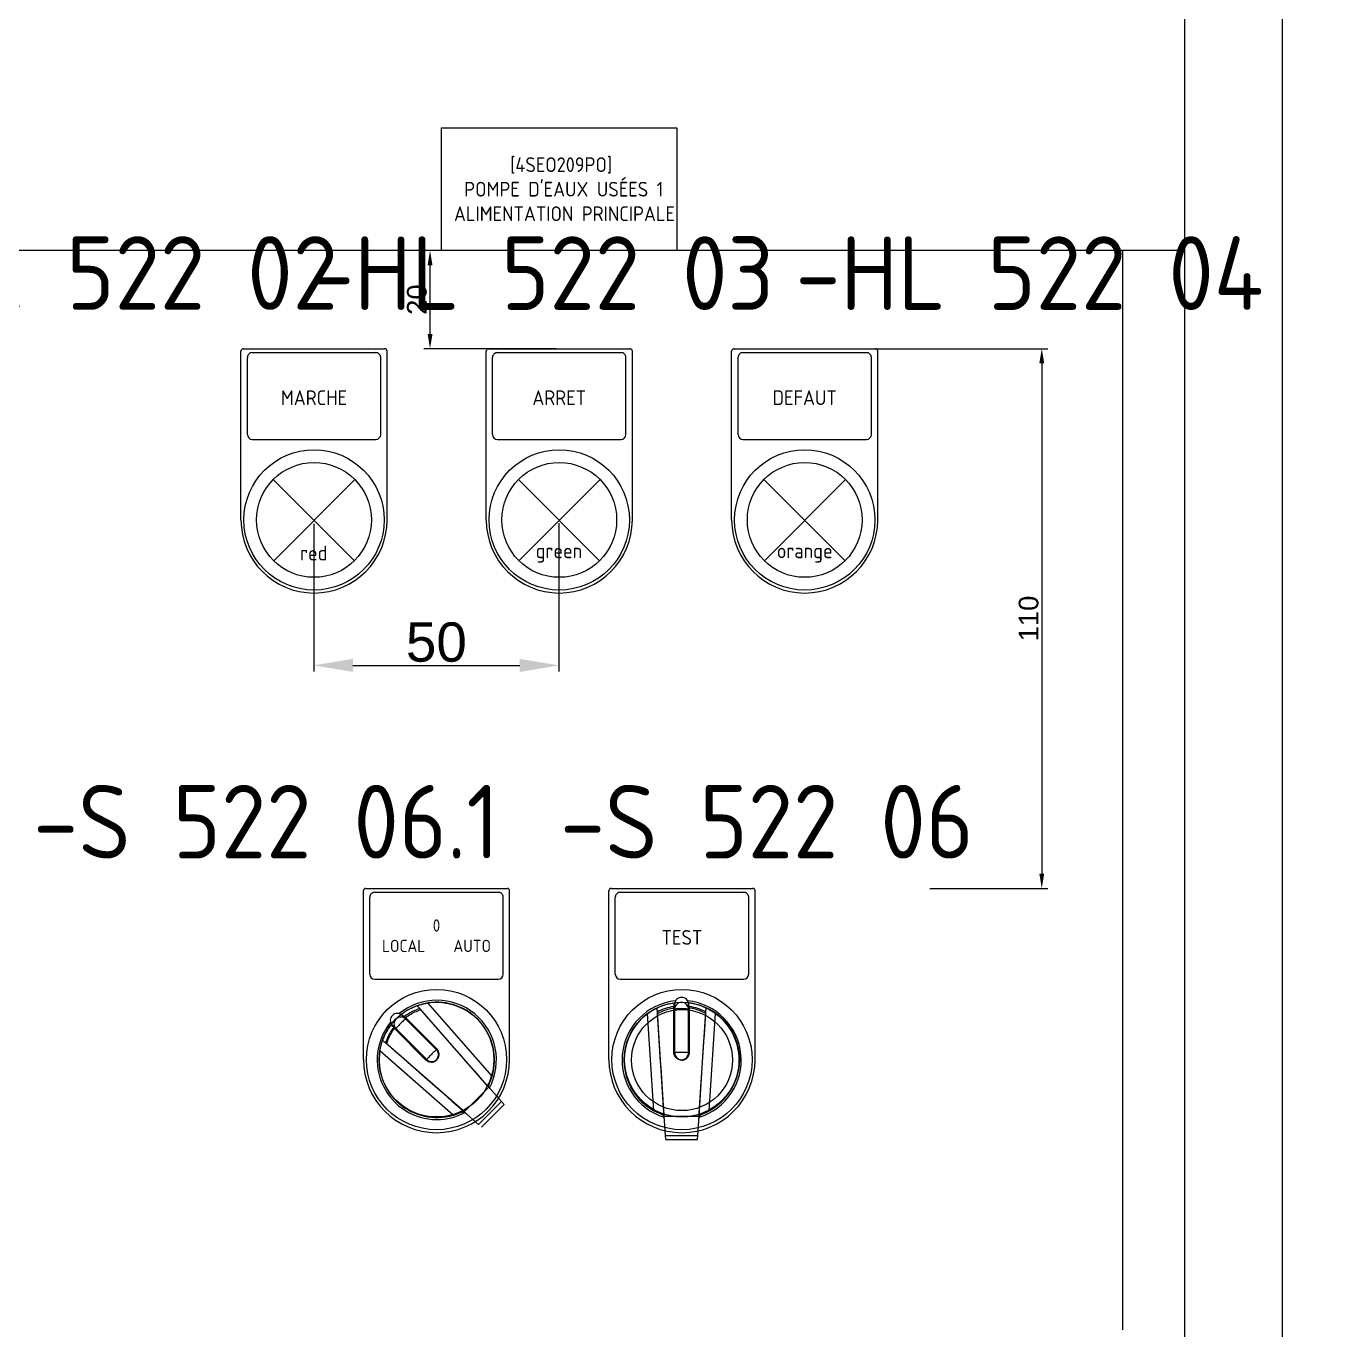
# Model space of a CAD drawing. Header units: millimetres. Extents: x 0 to 69574, y -5 to 41746.
# Drawn here: x 39697 to 39961.6, y 12219.4 to 12485.2 of the extents above; entities that cross this region are included whole.
import ezdxf
from ezdxf.enums import TextEntityAlignment as Align

# ---------------------------------------------------------------- set-up
doc = ezdxf.new("R2010")
doc.units = ezdxf.units.MM
doc.set_wipeout_variables(frame=1)
doc.layers.add('! NO PLOT !', color=7, linetype='Continuous', true_color=0xff75dd, plot=False)
doc.layers.add('000-PI-Oprema', color=30, linetype='Continuous', lineweight=5)
for name, color, linetype in [('000-PI-ORMAR', 2, 'Continuous'), ('000-PI_TEXT', 7, 'Continuous'), ('002-PI-Kabelska kanalica', 150, 'Continuous')]:
    doc.layers.add(name, color=color, linetype=linetype)
doc.styles.add('PI0', font='isocpeur.ttf', dxfattribs={"width": 0.9})
doc.styles.get("Standard").update_dxf_attribs({"font": 'arial.ttf'})
doc.dimstyles.new('ISO-25', dxfattribs={"dimtxt": 4, "dimasz": 3, "dimexe": 1.25, "dimexo": 0.625, "dimtad": 1, "dimtxsty": 'Standard', "dimcen": 3, "dimadec": 0, "dimazin": 0, "dimtfac": 1, "dimtmove": 0, "dimatfit": 3, "dimfxl": 1, "dimarcsym": 0})
doc.dimstyles.new('ISO-25-lb', dxfattribs={"dimtxt": 8, "dimasz": 8, "dimexe": 1.25, "dimexo": 0.625, "dimtad": 1, "dimtxsty": 'Standard', "dimcen": 5, "dimadec": 0, "dimazin": 0, "dimtfac": 1, "dimtmove": 0, "dimatfit": 3, "dimfxl": 1, "dimarcsym": 0})

# ---------------------------------------------------------------- blocks, each defined once
blk = doc.blocks.new('*U574')
at = {"layer": '002-PI-Kabelska kanalica'}
for p in [(-20, 791), (80, -100)]:
    blk.add_line(p, (80, 791), dxfattribs=at)
blk = doc.blocks.new('podloska')
at = {"layer": '000-PI-Oprema'}
for p, q in [((43278.7, 39063.45), (43278.7, 39097.85)), ((43279.2, 39098.35), (43308, 39098.35)), ((43281, 39097.55), (43306.2, 39097.55)), ((43308.5, 39063.45), (43308.5, 39097.85)), ((43280, 39080.85), (43280, 39096.55)), ((43307.2, 39080.85), (43307.2, 39096.55)), ((43281, 39079.85), (43306.2, 39079.85))]:
    blk.add_line(p, q, dxfattribs=at)
blk.add_circle((43293.6, 39063.45), 14.3, dxfattribs=at)
at = {"layer": '000-PI-Oprema', "ltscale": 0.25}
blk.add_circle((43293.6, 39063.45), 11.7, dxfattribs=at)
at = {"layer": '000-PI-Oprema'}
for centre, radius, start, end in [((43279.2, 39097.85), 0.5, 90, 179.9998), ((43281, 39096.55), 1, 90, 180.0001), ((43306.2, 39096.55), 1, 359.9999, 90), ((43308, 39097.85), 0.5, 0.0002, 90), ((43281, 39080.85), 1, 180, 270), ((43306.2, 39080.85), 1, 270, 0), ((43293.6, 39063.45), 14.9, 180, 0)]:
    blk.add_arc(centre, radius, start, end, dxfattribs=at)
blk = doc.blocks.new('*D1575')
at = {"layer": '! NO PLOT !', "color": 0, "linetype": 'Continuous', "lineweight": -2, "ltscale": 0.25, "transparency": 16777216}
for p, q in [((39755.63, 12383.73), (39755.63, 12353.6)), ((39805.63, 12383.83), (39805.63, 12353.6)), ((39763.63, 12354.85), (39797.63, 12354.85))]:
    blk.add_line(p, q, dxfattribs=at)
at = {"layer": '! NO PLOT !', "color": 0, "ltscale": 0.25, "transparency": 16777216}
for points in [[(39763.63, 12356.18), (39763.63, 12353.51), (39755.63, 12354.85)], [(39797.63, 12356.18), (39797.63, 12353.51), (39805.63, 12354.85)]]:
    blk.add_solid(points, dxfattribs=at)
at = {"layer": 'Defpoints', "color": 0, "ltscale": 0.25, "transparency": 16777216}
for p in [(39755.63, 12384.35), (39805.63, 12384.45), (39805.63, 12354.85)]:
    blk.add_point(p, dxfattribs=at)
at = {"layer": '! NO PLOT !', "color": 0, "ltscale": 0.25, "transparency": 16777216, "insert": (39780.63, 12359.55), "char_height": 8, "attachment_point": 5}
blk.add_mtext('50', dxfattribs=at)
blk = doc.blocks.new('*D1576')
at = {"layer": '! NO PLOT !', "color": 0, "lineweight": -2, "ltscale": 0.25, "transparency": 16777216}
for p, q in [((39856.36, 12419.4), (39905.32, 12419.4)), ((39904.07, 12416.4), (39904.07, 12312.4)), ((39881.28, 12309.4), (39905.32, 12309.4))]:
    blk.add_line(p, q, dxfattribs=at)
at = {"layer": '! NO PLOT !', "color": 0, "ltscale": 0.25, "transparency": 16777216}
for points in [[(39903.57, 12416.4), (39904.57, 12416.4), (39904.07, 12419.4)], [(39903.57, 12312.4), (39904.57, 12312.4), (39904.07, 12309.4)]]:
    blk.add_solid(points, dxfattribs=at)
at = {"layer": 'Defpoints', "color": 0, "ltscale": 0.25, "transparency": 16777216}
for p in [(39855.73, 12419.4), (39880.66, 12309.4), (39904.07, 12309.4)]:
    blk.add_point(p, dxfattribs=at)
at = {"layer": '! NO PLOT !', "color": 0, "ltscale": 0.25, "transparency": 16777216, "insert": (39901.4, 12364.4), "char_height": 4, "attachment_point": 5, "rotation": 90}
blk.add_mtext('110', dxfattribs=at)
blk = doc.blocks.new('*D1592')
at = {"layer": '! NO PLOT !', "color": 0, "lineweight": -2, "ltscale": 0.25, "transparency": 16777216}
for p, q in [((39805.06, 12439.4), (39778.09, 12439.4)), ((39779.34, 12422.4), (39779.34, 12436.4)), ((39805.06, 12419.4), (39778.09, 12419.4))]:
    blk.add_line(p, q, dxfattribs=at)
at = {"layer": '! NO PLOT !', "color": 0, "ltscale": 0.25, "transparency": 16777216}
for points in [[(39778.84, 12436.4), (39779.84, 12436.4), (39779.34, 12439.4)], [(39778.84, 12422.4), (39779.84, 12422.4), (39779.34, 12419.4)]]:
    blk.add_solid(points, dxfattribs=at)
at = {"layer": 'Defpoints', "color": 0, "ltscale": 0.25, "transparency": 16777216}
for p in [(39779.34, 12439.4), (39805.68, 12439.4), (39805.68, 12419.4)]:
    blk.add_point(p, dxfattribs=at)
at = {"layer": '! NO PLOT !', "color": 0, "ltscale": 0.25, "transparency": 16777216, "insert": (39776.67, 12429.4), "char_height": 4, "attachment_point": 5, "rotation": 90}
blk.add_mtext('20', dxfattribs=at)

msp = doc.modelspace()

# ---------------------------------------------------------------- block references
at = {"rotation": 270}
msp.add_blockref('*U574', (39164.172, 12519.404), dxfattribs=at)

# ---------------------------------------------------------------- next in the draw order: wipeouts: each hides what was drawn before it
msp.add_wipeout([(39609.672, 12763.904), (40001.672, 12763.904), (40001.672, 10766.904), (39609.672, 10766.904)]).dxf.layer = '000-PI-ORMAR'

# ---------------------------------------------------------------- next in the draw order: linework, layer by layer
at = {"layer": '! NO PLOT !'}
for p, q in [((39953.184, 10849.154), (39953.184, 12689.154)), ((39933.184, 12684.154), (39933.184, 10854.154))]:
    msp.add_line(p, q, dxfattribs=at)
at = {"layer": '! NO PLOT !', "ltscale": 0.25}
for p, q in [((39933.184, 12439.404), (39678.184, 12439.404)), ((39920.511, 12439.404), (39920.511, 12219.404))]:
    msp.add_line(p, q, dxfattribs=at)
at = {"layer": '000-PI-Oprema'}
for p, q in [((39747.361, 12392.727), (39763.907, 12376.181)), ((39764.007, 12392.727), (39747.461, 12376.181)), ((39797.361, 12392.727), (39813.907, 12376.181)), ((39814.007, 12392.727), (39797.461, 12376.181)), ((39847.411, 12392.727), (39863.957, 12376.181)), ((39864.057, 12392.727), (39847.511, 12376.181)), ((39777.081, 12285.61), (39777.144, 12285.63)), ((39777.144, 12285.63), (39777.211, 12285.651)), ((39777.211, 12285.651), (39777.28, 12285.673)), ((39777.28, 12285.673), (39777.353, 12285.695)), ((39777.353, 12285.695), (39777.43, 12285.718)), ((39777.43, 12285.718), (39777.511, 12285.741)), ((39777.511, 12285.741), (39777.596, 12285.765)), ((39777.596, 12285.765), (39777.685, 12285.789)), ((39777.685, 12285.789), (39777.778, 12285.814)), ((39777.778, 12285.814), (39777.873, 12285.838)), ((39777.873, 12285.838), (39777.971, 12285.862)), ((39777.971, 12285.862), (39778.072, 12285.886)), ((39778.072, 12285.886), (39778.174, 12285.909)), ((39778.174, 12285.909), (39778.278, 12285.932)), ((39778.278, 12285.932), (39778.383, 12285.953)), ((39778.383, 12285.953), (39778.488, 12285.974)), ((39778.488, 12285.974), (39778.594, 12285.994)), ((39778.594, 12285.994), (39778.699, 12286.013)), ((39778.699, 12286.013), (39778.804, 12286.031)), ((39778.804, 12286.031), (39778.907, 12286.048)), ((39791.999, 12271.129), (39778.907, 12286.048)), ((39829.137, 12275.445), (39829.137, 12286.036)), ((39829.237, 12275.227), (39829.237, 12285.845)), ((39832.037, 12275.227), (39832.037, 12285.845)), ((39832.137, 12275.445), (39832.137, 12286.036)), ((39773.549, 12283.736), (39773.545, 12283.74)), ((39773.561, 12283.724), (39773.549, 12283.736)), ((39773.582, 12283.704), (39773.561, 12283.724)), ((39773.611, 12283.674), (39773.582, 12283.704)), ((39780.657, 12276.487), (39773.609, 12283.535)), ((39773.649, 12283.636), (39773.611, 12283.674)), ((39773.894, 12283.391), (39773.649, 12283.636)), ((39773.979, 12283.306), (39773.894, 12283.391)), ((39774.073, 12283.212), (39773.979, 12283.306)), ((39781.034, 12276.252), (39774.073, 12283.212)), ((39774.193, 12283.234), (39774.14, 12283.287)), ((39774.22, 12283.206), (39774.193, 12283.234)), ((39774.249, 12283.178), (39774.22, 12283.206)), ((39774.337, 12283.09), (39774.249, 12283.178)), ((39774.337, 12283.09), (39774.596, 12283.274)), ((39780.711, 12276.716), (39774.337, 12283.09)), ((39774.596, 12283.274), (39774.861, 12283.451)), ((39774.861, 12283.451), (39775.132, 12283.619)), ((39775.132, 12283.619), (39775.407, 12283.78)), ((39775.407, 12283.78), (39775.688, 12283.932)), ((39775.688, 12283.932), (39775.973, 12284.076)), ((39775.973, 12284.076), (39776.262, 12284.211)), ((39776.262, 12284.211), (39776.556, 12284.337)), ((39776.556, 12284.337), (39776.854, 12284.455)), ((39776.735, 12285.491), (39776.738, 12285.492)), ((39776.739, 12285.487), (39776.735, 12285.491)), ((39776.738, 12285.492), (39776.746, 12285.495)), ((39776.751, 12285.473), (39776.739, 12285.487)), ((39776.746, 12285.495), (39776.76, 12285.5)), ((39776.771, 12285.45), (39776.751, 12285.473)), ((39776.76, 12285.5), (39776.781, 12285.507)), ((39776.8, 12285.416), (39776.771, 12285.45)), ((39776.781, 12285.507), (39776.807, 12285.517)), ((39776.838, 12285.373), (39776.8, 12285.416)), ((39776.807, 12285.517), (39776.839, 12285.528)), ((39776.885, 12285.319), (39776.838, 12285.373)), ((39776.839, 12285.528), (39776.877, 12285.541)), ((39776.854, 12284.455), (39777.155, 12284.563)), ((39776.877, 12285.541), (39776.92, 12285.556)), ((39776.942, 12285.255), (39776.885, 12285.319)), ((39776.92, 12285.556), (39776.969, 12285.573)), ((39777.008, 12285.18), (39776.942, 12285.255)), ((39776.969, 12285.573), (39777.023, 12285.591)), ((39777.083, 12285.094), (39777.008, 12285.18)), ((39777.023, 12285.591), (39777.081, 12285.61)), ((39777.168, 12284.997), (39777.083, 12285.094)), ((39777.155, 12284.563), (39777.46, 12284.663)), ((39777.262, 12284.89), (39777.168, 12284.997)), ((39777.276, 12284.872), (39777.248, 12284.904)), ((39791.001, 12269.234), (39777.262, 12284.89)), ((39777.305, 12284.839), (39777.276, 12284.872)), ((39777.335, 12284.806), (39777.305, 12284.839)), ((39777.365, 12284.771), (39777.335, 12284.806)), ((39777.396, 12284.736), (39777.365, 12284.771)), ((39777.428, 12284.7), (39777.396, 12284.736)), ((39777.46, 12284.663), (39777.428, 12284.7)), ((39778.19, 12283.831), (39777.46, 12284.663)), ((39778.92, 12282.999), (39778.19, 12283.831)), ((39779.65, 12282.167), (39778.92, 12282.999)), ((39823.713, 12283.876), (39823.798, 12283.937)), ((39825.005, 12264.07), (39823.713, 12283.876)), ((39823.798, 12283.937), (39823.885, 12283.998)), ((39823.885, 12283.998), (39823.973, 12284.059)), ((39823.973, 12284.059), (39824.062, 12284.12)), ((39824.062, 12284.12), (39824.151, 12284.18)), ((39824.151, 12284.18), (39824.241, 12284.239)), ((39824.241, 12284.239), (39824.33, 12284.296)), ((39824.33, 12284.296), (39824.419, 12284.352)), ((39824.419, 12284.352), (39824.507, 12284.406)), ((39824.507, 12284.406), (39824.593, 12284.458)), ((39824.593, 12284.458), (39824.678, 12284.509)), ((39824.678, 12284.509), (39824.76, 12284.557)), ((39824.76, 12284.557), (39824.84, 12284.603)), ((39824.84, 12284.603), (39824.917, 12284.646)), ((39824.917, 12284.646), (39824.991, 12284.687)), ((39824.991, 12284.687), (39825.062, 12284.725)), ((39825.062, 12284.725), (39825.129, 12284.761)), ((39825.129, 12284.761), (39825.193, 12284.795)), ((39825.193, 12284.795), (39825.255, 12284.827)), ((39825.255, 12284.827), (39825.314, 12284.857)), ((39825.314, 12284.857), (39825.369, 12284.885)), ((39825.369, 12284.885), (39825.42, 12284.91)), ((39825.42, 12284.91), (39825.466, 12284.933)), ((39825.466, 12284.933), (39825.508, 12284.953)), ((39825.508, 12284.953), (39825.544, 12284.971)), ((39825.544, 12284.971), (39825.574, 12284.985)), ((39825.574, 12284.985), (39825.599, 12284.997)), ((39825.599, 12284.997), (39825.619, 12285.007)), ((39825.619, 12285.007), (39825.632, 12285.013)), ((39825.632, 12285.013), (39825.641, 12285.017)), ((39825.641, 12285.017), (39825.643, 12285.018)), ((39825.644, 12285.012), (39825.643, 12285.018)), ((39825.645, 12284.994), (39825.644, 12285.012)), ((39825.647, 12284.963), (39825.645, 12284.994)), ((39825.65, 12284.919), (39825.647, 12284.963)), ((39825.653, 12284.862), (39825.65, 12284.919)), ((39825.658, 12284.79), (39825.653, 12284.862)), ((39825.664, 12284.705), (39825.658, 12284.79)), ((39825.67, 12284.605), (39825.664, 12284.705)), ((39825.678, 12284.491), (39825.67, 12284.605)), ((39825.686, 12284.363), (39825.678, 12284.491)), ((39825.695, 12284.22), (39825.686, 12284.363)), ((39825.698, 12284.198), (39825.695, 12284.24)), ((39826.969, 12264.685), (39825.695, 12284.22)), ((39825.701, 12284.154), (39825.698, 12284.198)), ((39825.704, 12284.11), (39825.701, 12284.154)), ((39825.707, 12284.064), (39825.704, 12284.11)), ((39825.71, 12284.017), (39825.707, 12284.064)), ((39825.713, 12283.969), (39825.71, 12284.017)), ((39825.716, 12283.92), (39825.713, 12283.969)), ((39825.716, 12283.92), (39826.002, 12284.065)), ((39825.788, 12282.815), (39825.716, 12283.92)), ((39826.002, 12284.065), (39826.292, 12284.201)), ((39826.292, 12284.201), (39826.585, 12284.329)), ((39826.585, 12284.329), (39826.883, 12284.447)), ((39826.883, 12284.447), (39827.183, 12284.556)), ((39827.183, 12284.556), (39827.486, 12284.656)), ((39827.486, 12284.656), (39827.792, 12284.747)), ((39827.792, 12284.747), (39828.1, 12284.828)), ((39828.1, 12284.828), (39828.411, 12284.9)), ((39828.411, 12284.9), (39828.723, 12284.963)), ((39828.723, 12284.963), (39829.037, 12285.016)), ((39829.037, 12276.002), (39829.037, 12285.295)), ((39832.237, 12276.002), (39832.237, 12285.295)), ((39832.551, 12284.963), (39832.237, 12285.016)), ((39832.863, 12284.9), (39832.551, 12284.963)), ((39833.173, 12284.828), (39832.863, 12284.9)), ((39833.482, 12284.747), (39833.173, 12284.828)), ((39833.788, 12284.656), (39833.482, 12284.747)), ((39834.091, 12284.556), (39833.788, 12284.656)), ((39834.391, 12284.447), (39834.091, 12284.556)), ((39834.304, 12264.685), (39835.579, 12284.22)), ((39834.688, 12284.329), (39834.391, 12284.447)), ((39834.982, 12284.201), (39834.688, 12284.329)), ((39835.272, 12284.065), (39834.982, 12284.201)), ((39835.558, 12283.92), (39835.272, 12284.065)), ((39835.486, 12282.815), (39835.558, 12283.92)), ((39835.558, 12283.92), (39835.561, 12283.969)), ((39835.561, 12283.969), (39835.564, 12284.017)), ((39835.564, 12284.017), (39835.567, 12284.064)), ((39835.567, 12284.064), (39835.57, 12284.11)), ((39835.57, 12284.11), (39835.573, 12284.154)), ((39835.573, 12284.154), (39835.576, 12284.198)), ((39835.576, 12284.198), (39835.579, 12284.24)), ((39835.579, 12284.22), (39835.588, 12284.363)), ((39835.588, 12284.363), (39835.596, 12284.491)), ((39835.596, 12284.491), (39835.604, 12284.605)), ((39835.604, 12284.605), (39835.61, 12284.705)), ((39835.61, 12284.705), (39835.616, 12284.79)), ((39835.616, 12284.79), (39835.62, 12284.862)), ((39835.62, 12284.862), (39835.624, 12284.919)), ((39835.624, 12284.919), (39835.627, 12284.963)), ((39835.627, 12284.963), (39835.629, 12284.994)), ((39835.629, 12284.994), (39835.63, 12285.012)), ((39835.63, 12285.012), (39835.631, 12285.018)), ((39835.633, 12285.017), (39835.631, 12285.018)), ((39835.641, 12285.013), (39835.633, 12285.017)), ((39835.655, 12285.007), (39835.641, 12285.013)), ((39835.674, 12284.997), (39835.655, 12285.007)), ((39835.7, 12284.985), (39835.674, 12284.997)), ((39835.73, 12284.971), (39835.7, 12284.985)), ((39835.766, 12284.953), (39835.73, 12284.971)), ((39835.808, 12284.933), (39835.766, 12284.953)), ((39835.854, 12284.91), (39835.808, 12284.933)), ((39835.905, 12284.885), (39835.854, 12284.91)), ((39835.96, 12284.857), (39835.905, 12284.885)), ((39836.019, 12284.827), (39835.96, 12284.857)), ((39836.08, 12284.795), (39836.019, 12284.827)), ((39836.145, 12284.761), (39836.08, 12284.795)), ((39836.212, 12284.725), (39836.145, 12284.761)), ((39836.282, 12284.687), (39836.212, 12284.725)), ((39836.269, 12264.07), (39837.56, 12283.876)), ((39836.356, 12284.646), (39836.282, 12284.687)), ((39836.434, 12284.603), (39836.356, 12284.646)), ((39836.514, 12284.557), (39836.434, 12284.603)), ((39836.596, 12284.509), (39836.514, 12284.557)), ((39836.681, 12284.458), (39836.596, 12284.509)), ((39836.767, 12284.406), (39836.681, 12284.458)), ((39836.855, 12284.352), (39836.767, 12284.406)), ((39836.944, 12284.296), (39836.855, 12284.352)), ((39837.033, 12284.239), (39836.944, 12284.296)), ((39837.123, 12284.18), (39837.033, 12284.239)), ((39837.212, 12284.12), (39837.123, 12284.18)), ((39837.301, 12284.059), (39837.212, 12284.12)), ((39837.389, 12283.998), (39837.301, 12284.059)), ((39837.476, 12283.937), (39837.389, 12283.998)), ((39837.56, 12283.876), (39837.476, 12283.937)), ((39771.428, 12281.615), (39771.424, 12281.619)), ((39771.44, 12281.603), (39771.428, 12281.615)), ((39771.46, 12281.582), (39771.44, 12281.603)), ((39771.49, 12281.553), (39771.46, 12281.582)), ((39771.528, 12281.515), (39771.49, 12281.553)), ((39771.575, 12281.468), (39771.528, 12281.515)), ((39771.631, 12281.411), (39771.575, 12281.468)), ((39779.137, 12274.047), (39771.629, 12281.555)), ((39771.697, 12281.345), (39771.631, 12281.411)), ((39771.773, 12281.27), (39771.697, 12281.345)), ((39771.713, 12280.303), (39771.89, 12280.568)), ((39771.858, 12281.185), (39771.773, 12281.27)), ((39771.952, 12281.091), (39771.858, 12281.185)), ((39771.958, 12280.944), (39771.877, 12281.024)), ((39771.89, 12280.568), (39772.074, 12280.827)), ((39778.912, 12274.13), (39771.952, 12281.091)), ((39771.986, 12280.915), (39771.958, 12280.944)), ((39772.074, 12280.827), (39771.986, 12280.915)), ((39778.448, 12274.453), (39772.074, 12280.827)), ((39780.38, 12281.336), (39779.65, 12282.167)), ((39781.109, 12280.504), (39780.38, 12281.336)), ((39781.839, 12279.673), (39781.109, 12280.504)), ((39825.86, 12281.711), (39825.788, 12282.815)), ((39825.932, 12280.607), (39825.86, 12281.711)), ((39826.004, 12279.503), (39825.932, 12280.607)), ((39835.27, 12279.503), (39835.342, 12280.607)), ((39835.342, 12280.607), (39835.414, 12281.711)), ((39835.414, 12281.711), (39835.486, 12282.815)), ((39769.399, 12277.567), (39769.423, 12277.653)), ((39769.423, 12277.653), (39769.446, 12277.734)), ((39769.446, 12277.734), (39769.469, 12277.811)), ((39769.469, 12277.811), (39769.491, 12277.883)), ((39769.491, 12277.883), (39769.512, 12277.953)), ((39769.512, 12277.953), (39769.534, 12278.02)), ((39769.534, 12278.02), (39769.554, 12278.082)), ((39769.554, 12278.082), (39769.573, 12278.141)), ((39769.573, 12278.141), (39769.591, 12278.195)), ((39769.591, 12278.195), (39769.608, 12278.244)), ((39769.608, 12278.244), (39769.623, 12278.287)), ((39769.623, 12278.287), (39769.636, 12278.325)), ((39769.636, 12278.325), (39769.647, 12278.357)), ((39769.647, 12278.357), (39769.656, 12278.383)), ((39769.656, 12278.383), (39769.664, 12278.403)), ((39769.664, 12278.403), (39769.669, 12278.418)), ((39769.669, 12278.418), (39769.672, 12278.426)), ((39769.672, 12278.426), (39769.673, 12278.429)), ((39769.677, 12278.425), (39769.673, 12278.429)), ((39769.691, 12278.413), (39769.677, 12278.425)), ((39769.714, 12278.393), (39769.691, 12278.413)), ((39769.747, 12278.364), (39769.714, 12278.393)), ((39769.791, 12278.326), (39769.747, 12278.364)), ((39769.844, 12278.278), (39769.791, 12278.326)), ((39769.909, 12278.222), (39769.844, 12278.278)), ((39769.984, 12278.156), (39769.909, 12278.222)), ((39770.07, 12278.081), (39769.984, 12278.156)), ((39770.166, 12277.996), (39770.07, 12278.081)), ((39770.274, 12277.902), (39770.166, 12277.996)), ((39770.292, 12277.888), (39770.26, 12277.916)), ((39785.93, 12264.163), (39770.274, 12277.902)), ((39770.324, 12277.859), (39770.292, 12277.888)), ((39770.358, 12277.829), (39770.324, 12277.859)), ((39770.393, 12277.799), (39770.358, 12277.829)), ((39770.428, 12277.768), (39770.393, 12277.799)), ((39770.464, 12277.736), (39770.428, 12277.768)), ((39770.501, 12277.704), (39770.464, 12277.736)), ((39770.501, 12277.704), (39770.601, 12278.009)), ((39771.333, 12276.974), (39770.501, 12277.704)), ((39770.601, 12278.009), (39770.709, 12278.31)), ((39770.709, 12278.31), (39770.827, 12278.607)), ((39770.827, 12278.607), (39770.953, 12278.901)), ((39770.953, 12278.901), (39771.088, 12279.191)), ((39771.088, 12279.191), (39771.232, 12279.476)), ((39771.232, 12279.476), (39771.384, 12279.756)), ((39771.384, 12279.756), (39771.544, 12280.032)), ((39771.544, 12280.032), (39771.713, 12280.303)), ((39782.568, 12278.842), (39781.839, 12279.673)), ((39783.298, 12278.01), (39782.568, 12278.842)), ((39784.756, 12276.348), (39783.298, 12278.01)), ((39826.076, 12278.399), (39826.004, 12279.503)), ((39826.148, 12277.295), (39826.076, 12278.399)), ((39835.126, 12277.295), (39835.198, 12278.399)), ((39835.198, 12278.399), (39835.27, 12279.503)), ((39769.116, 12276.257), (39769.133, 12276.36)), ((39784.034, 12263.165), (39769.116, 12276.257)), ((39769.133, 12276.36), (39769.151, 12276.464)), ((39769.151, 12276.464), (39769.169, 12276.57)), ((39769.169, 12276.57), (39769.189, 12276.675)), ((39769.189, 12276.675), (39769.21, 12276.781)), ((39769.21, 12276.781), (39769.232, 12276.886)), ((39769.232, 12276.886), (39769.255, 12276.99)), ((39769.255, 12276.99), (39769.278, 12277.092)), ((39769.278, 12277.092), (39769.302, 12277.192)), ((39769.302, 12277.192), (39769.326, 12277.291)), ((39769.326, 12277.291), (39769.35, 12277.386)), ((39769.35, 12277.386), (39769.375, 12277.478)), ((39769.375, 12277.478), (39769.399, 12277.567)), ((39772.165, 12276.244), (39771.333, 12276.974)), ((39772.997, 12275.514), (39772.165, 12276.244)), ((39773.828, 12274.784), (39772.997, 12275.514)), ((39781.117, 12276.027), (39780.657, 12276.487)), ((39780.76, 12276.664), (39780.711, 12276.716)), ((39780.807, 12276.61), (39780.76, 12276.664)), ((39780.852, 12276.554), (39780.807, 12276.61)), ((39780.894, 12276.496), (39780.852, 12276.554)), ((39780.934, 12276.436), (39780.894, 12276.496)), ((39780.971, 12276.374), (39780.934, 12276.436)), ((39781.005, 12276.311), (39780.971, 12276.374)), ((39781.036, 12276.246), (39781.005, 12276.311)), ((39781.064, 12276.18), (39781.036, 12276.246)), ((39781.089, 12276.113), (39781.064, 12276.18)), ((39781.064, 12274.989), (39781.089, 12275.056)), ((39781.112, 12276.045), (39781.089, 12276.113)), ((39781.089, 12275.056), (39781.112, 12275.125)), ((39781.131, 12275.976), (39781.112, 12276.045)), ((39781.112, 12275.125), (39781.131, 12275.194)), ((39781.147, 12275.906), (39781.131, 12275.976)), ((39781.131, 12275.194), (39781.147, 12275.264)), ((39781.159, 12275.835), (39781.147, 12275.906)), ((39781.147, 12275.264), (39781.16, 12275.334)), ((39781.169, 12275.764), (39781.159, 12275.835)), ((39781.16, 12275.334), (39781.169, 12275.406)), ((39781.176, 12275.692), (39781.169, 12275.764)), ((39781.169, 12275.406), (39781.176, 12275.477)), ((39781.179, 12275.621), (39781.176, 12275.692)), ((39781.176, 12275.477), (39781.179, 12275.549)), ((39781.179, 12275.549), (39781.179, 12275.621)), ((39785.485, 12275.518), (39784.756, 12276.348)), ((39786.214, 12274.687), (39785.485, 12275.518)), ((39826.22, 12276.191), (39826.148, 12277.295)), ((39826.292, 12275.088), (39826.22, 12276.191)), ((39826.364, 12273.985), (39826.292, 12275.088)), ((39829.038, 12275.93), (39829.037, 12276.002)), ((39829.043, 12275.859), (39829.038, 12275.93)), ((39829.051, 12275.787), (39829.043, 12275.859)), ((39829.063, 12275.716), (39829.051, 12275.787)), ((39829.077, 12275.646), (39829.063, 12275.716)), ((39829.095, 12275.576), (39829.077, 12275.646)), ((39829.115, 12275.508), (39829.095, 12275.576)), ((39829.139, 12275.44), (39829.115, 12275.508)), ((39829.166, 12275.373), (39829.139, 12275.44)), ((39829.195, 12275.308), (39829.166, 12275.373)), ((39829.228, 12275.244), (39829.195, 12275.308)), ((39829.263, 12275.181), (39829.228, 12275.244)), ((39829.302, 12275.121), (39829.263, 12275.181)), ((39829.342, 12275.062), (39829.302, 12275.121)), ((39829.386, 12275.005), (39829.342, 12275.062)), ((39829.432, 12274.949), (39829.386, 12275.005)), ((39831.842, 12274.949), (39831.888, 12275.005)), ((39831.888, 12275.005), (39831.931, 12275.062)), ((39831.931, 12275.062), (39831.972, 12275.121)), ((39831.972, 12275.121), (39832.01, 12275.181)), ((39832.01, 12275.181), (39832.046, 12275.244)), ((39832.046, 12275.244), (39832.078, 12275.308)), ((39832.078, 12275.308), (39832.108, 12275.373)), ((39832.108, 12275.373), (39832.135, 12275.44)), ((39832.135, 12275.44), (39832.159, 12275.508)), ((39832.159, 12275.508), (39832.179, 12275.576)), ((39832.179, 12275.576), (39832.197, 12275.646)), ((39832.197, 12275.646), (39832.211, 12275.716)), ((39832.211, 12275.716), (39832.222, 12275.787)), ((39832.222, 12275.787), (39832.23, 12275.859)), ((39832.23, 12275.859), (39832.235, 12275.93)), ((39832.235, 12275.93), (39832.237, 12276.002)), ((39834.91, 12273.985), (39834.982, 12275.088)), ((39834.982, 12275.088), (39835.054, 12276.191)), ((39835.054, 12276.191), (39835.126, 12277.295)), ((39774.66, 12274.054), (39773.828, 12274.784)), ((39775.491, 12273.325), (39774.66, 12274.054)), ((39776.322, 12272.595), (39775.491, 12273.325)), ((39777.153, 12271.866), (39776.322, 12272.595)), ((39778.5, 12274.404), (39778.448, 12274.453)), ((39778.554, 12274.356), (39778.5, 12274.404)), ((39778.61, 12274.312), (39778.554, 12274.356)), ((39778.668, 12274.269), (39778.61, 12274.312)), ((39778.728, 12274.23), (39778.668, 12274.269)), ((39778.79, 12274.193), (39778.728, 12274.23)), ((39778.853, 12274.159), (39778.79, 12274.193)), ((39778.917, 12274.128), (39778.853, 12274.159)), ((39778.984, 12274.1), (39778.917, 12274.128)), ((39779.051, 12274.074), (39778.984, 12274.1)), ((39779.119, 12274.052), (39779.051, 12274.074)), ((39779.188, 12274.033), (39779.119, 12274.052)), ((39779.258, 12274.017), (39779.188, 12274.033)), ((39779.329, 12274.004), (39779.258, 12274.017)), ((39779.4, 12273.995), (39779.329, 12274.004)), ((39779.472, 12273.988), (39779.4, 12273.995)), ((39779.543, 12273.985), (39779.472, 12273.988)), ((39779.615, 12273.985), (39779.543, 12273.985)), ((39779.615, 12273.985), (39779.687, 12273.988)), ((39779.687, 12273.988), (39779.758, 12273.995)), ((39779.758, 12273.995), (39779.829, 12274.004)), ((39779.829, 12274.004), (39779.9, 12274.017)), ((39779.9, 12274.017), (39779.97, 12274.033)), ((39779.97, 12274.033), (39780.039, 12274.052)), ((39780.039, 12274.052), (39780.108, 12274.074)), ((39780.108, 12274.074), (39780.175, 12274.1)), ((39780.175, 12274.1), (39780.241, 12274.128)), ((39780.241, 12274.128), (39780.306, 12274.159)), ((39780.306, 12274.159), (39780.369, 12274.193)), ((39780.369, 12274.193), (39780.43, 12274.23)), ((39780.43, 12274.23), (39780.49, 12274.269)), ((39780.49, 12274.269), (39780.548, 12274.312)), ((39780.548, 12274.312), (39780.605, 12274.356)), ((39780.605, 12274.356), (39780.659, 12274.404)), ((39780.659, 12274.404), (39780.711, 12274.453)), ((39780.711, 12274.453), (39780.76, 12274.505)), ((39780.76, 12274.505), (39780.807, 12274.559)), ((39780.807, 12274.559), (39780.852, 12274.615)), ((39780.852, 12274.615), (39780.894, 12274.673)), ((39780.894, 12274.673), (39780.934, 12274.733)), ((39780.934, 12274.733), (39780.971, 12274.795)), ((39780.971, 12274.795), (39781.005, 12274.858)), ((39781.005, 12274.858), (39781.036, 12274.923)), ((39781.036, 12274.923), (39781.064, 12274.989)), ((39786.943, 12273.856), (39786.214, 12274.687)), ((39787.672, 12273.026), (39786.943, 12273.856)), ((39789.129, 12271.365), (39787.672, 12273.026)), ((39826.436, 12272.881), (39826.364, 12273.985)), ((39826.508, 12271.778), (39826.436, 12272.881)), ((39829.48, 12274.896), (39829.432, 12274.949)), ((39829.531, 12274.846), (39829.48, 12274.896)), ((39829.584, 12274.797), (39829.531, 12274.846)), ((39829.639, 12274.751), (39829.584, 12274.797)), ((39829.696, 12274.708), (39829.639, 12274.751)), ((39829.755, 12274.667), (39829.696, 12274.708)), ((39829.816, 12274.629), (39829.755, 12274.667)), ((39829.879, 12274.593), (39829.816, 12274.629)), ((39829.943, 12274.561), (39829.879, 12274.593)), ((39830.008, 12274.531), (39829.943, 12274.561)), ((39830.075, 12274.504), (39830.008, 12274.531)), ((39830.142, 12274.48), (39830.075, 12274.504)), ((39830.211, 12274.46), (39830.142, 12274.48)), ((39830.281, 12274.442), (39830.211, 12274.46)), ((39830.351, 12274.428), (39830.281, 12274.442)), ((39830.422, 12274.417), (39830.351, 12274.428)), ((39830.493, 12274.408), (39830.422, 12274.417)), ((39830.565, 12274.404), (39830.493, 12274.408)), ((39830.637, 12274.402), (39830.565, 12274.404)), ((39830.637, 12274.402), (39830.709, 12274.404)), ((39830.709, 12274.404), (39830.78, 12274.408)), ((39830.78, 12274.408), (39830.852, 12274.417)), ((39830.852, 12274.417), (39830.923, 12274.428)), ((39830.923, 12274.428), (39830.993, 12274.442)), ((39830.993, 12274.442), (39831.063, 12274.46)), ((39831.063, 12274.46), (39831.131, 12274.48)), ((39831.131, 12274.48), (39831.199, 12274.504)), ((39831.199, 12274.504), (39831.266, 12274.531)), ((39831.266, 12274.531), (39831.331, 12274.561)), ((39831.331, 12274.561), (39831.395, 12274.593)), ((39831.395, 12274.593), (39831.458, 12274.629)), ((39831.458, 12274.629), (39831.518, 12274.667)), ((39831.518, 12274.667), (39831.577, 12274.708)), ((39831.577, 12274.708), (39831.634, 12274.751)), ((39831.634, 12274.751), (39831.69, 12274.797)), ((39831.69, 12274.797), (39831.743, 12274.846)), ((39831.743, 12274.846), (39831.793, 12274.896)), ((39831.793, 12274.896), (39831.842, 12274.949)), ((39834.766, 12271.778), (39834.838, 12272.881)), ((39834.838, 12272.881), (39834.91, 12273.985)), ((39778.815, 12270.408), (39777.153, 12271.866)), ((39779.646, 12269.678), (39778.815, 12270.408)), ((39780.477, 12268.949), (39779.646, 12269.678)), ((39789.858, 12270.535), (39789.129, 12271.365)), ((39791.314, 12268.875), (39789.858, 12270.535)), ((39790.174, 12270.175), (39790.175, 12270.176)), ((39791.45, 12269.638), (39791.482, 12269.713)), ((39791.482, 12269.713), (39791.556, 12269.883)), ((39791.556, 12269.883), (39791.632, 12270.07)), ((39791.632, 12270.07), (39791.71, 12270.27)), ((39791.71, 12270.27), (39791.788, 12270.48)), ((39791.788, 12270.48), (39791.863, 12270.696)), ((39791.863, 12270.696), (39791.934, 12270.914)), ((39791.934, 12270.914), (39791.999, 12271.129)), ((39826.58, 12270.675), (39826.508, 12271.778)), ((39826.652, 12269.573), (39826.58, 12270.675)), ((39834.622, 12269.573), (39834.694, 12270.675)), ((39834.694, 12270.675), (39834.766, 12271.778)), ((39781.308, 12268.221), (39780.477, 12268.949)), ((39782.138, 12267.492), (39781.308, 12268.221)), ((39784.629, 12265.306), (39782.138, 12267.492)), ((39786.289, 12263.849), (39791.314, 12268.875)), ((39786.293, 12263.844), (39791.32, 12268.871)), ((39791, 12269.233), (39791.001, 12269.234)), ((39791.32, 12268.871), (39791.001, 12269.234)), ((39793.893, 12265.939), (39791.32, 12268.871)), ((39791.334, 12269.166), (39791.337, 12269.229)), ((39791.336, 12269.103), (39791.334, 12269.166)), ((39791.344, 12269.042), (39791.336, 12269.103)), ((39791.337, 12269.229), (39791.345, 12269.294)), ((39791.357, 12268.981), (39791.344, 12269.042)), ((39791.345, 12269.294), (39791.358, 12269.359)), ((39791.375, 12268.922), (39791.357, 12268.981)), ((39791.358, 12269.359), (39791.375, 12269.426)), ((39791.375, 12269.426), (39791.396, 12269.495)), ((39791.398, 12268.863), (39791.375, 12268.922)), ((39791.396, 12269.495), (39791.422, 12269.565)), ((39791.427, 12268.803), (39791.398, 12268.863)), ((39791.422, 12269.565), (39791.45, 12269.638)), ((39791.461, 12268.744), (39791.427, 12268.803)), ((39791.499, 12268.684), (39791.461, 12268.744)), ((39791.543, 12268.624), (39791.499, 12268.684)), ((39791.591, 12268.564), (39791.543, 12268.624)), ((39791.643, 12268.503), (39791.591, 12268.564)), ((39826.724, 12268.47), (39826.652, 12269.573)), ((39826.796, 12267.368), (39826.724, 12268.47)), ((39826.868, 12266.266), (39826.796, 12267.368)), ((39834.406, 12266.266), (39834.478, 12267.368)), ((39834.478, 12267.368), (39834.55, 12268.47)), ((39834.55, 12268.47), (39834.622, 12269.573)), ((39786.289, 12263.849), (39784.629, 12265.306)), ((39784.988, 12264.989), (39784.989, 12264.99)), ((39789.225, 12261.271), (39793.893, 12265.939)), ((39789.848, 12260.724), (39794.44, 12265.316)), ((39794.44, 12265.316), (39793.893, 12265.939)), ((39826.939, 12265.163), (39826.868, 12266.266)), ((39827.011, 12264.061), (39826.939, 12265.163)), ((39827.051, 12263.435), (39826.969, 12264.685)), ((39826.969, 12264.685), (39826.971, 12264.685)), ((39834.223, 12263.435), (39834.304, 12264.685)), ((39834.262, 12264.061), (39834.334, 12265.163)), ((39834.303, 12264.685), (39834.304, 12264.685)), ((39834.334, 12265.163), (39834.406, 12266.266)), ((39784.034, 12263.165), (39784.171, 12263.206)), ((39784.171, 12263.206), (39784.309, 12263.249)), ((39784.309, 12263.249), (39784.448, 12263.295)), ((39784.448, 12263.295), (39784.586, 12263.342)), ((39784.586, 12263.342), (39784.722, 12263.39)), ((39784.722, 12263.39), (39784.856, 12263.439)), ((39784.856, 12263.439), (39784.986, 12263.489)), ((39784.986, 12263.489), (39785.111, 12263.539)), ((39785.111, 12263.539), (39785.231, 12263.588)), ((39785.231, 12263.588), (39785.345, 12263.636)), ((39785.345, 12263.636), (39785.451, 12263.682)), ((39785.451, 12263.682), (39785.525, 12263.713)), ((39785.525, 12263.713), (39785.598, 12263.742)), ((39785.598, 12263.742), (39785.669, 12263.767)), ((39785.669, 12263.767), (39785.738, 12263.789)), ((39785.738, 12263.789), (39785.806, 12263.806)), ((39785.806, 12263.806), (39785.871, 12263.819)), ((39785.871, 12263.819), (39785.935, 12263.827)), ((39785.93, 12264.163), (39785.931, 12264.164)), ((39786.293, 12263.844), (39785.93, 12264.163)), ((39785.935, 12263.827), (39785.998, 12263.83)), ((39786.06, 12263.827), (39785.998, 12263.83)), ((39786.122, 12263.82), (39786.06, 12263.827)), ((39786.183, 12263.807), (39786.122, 12263.82)), ((39786.243, 12263.789), (39786.183, 12263.807)), ((39786.302, 12263.765), (39786.243, 12263.789)), ((39789.225, 12261.271), (39786.293, 12263.844)), ((39786.361, 12263.737), (39786.302, 12263.765)), ((39786.42, 12263.703), (39786.361, 12263.737)), ((39786.479, 12263.664), (39786.42, 12263.703)), ((39786.539, 12263.621), (39786.479, 12263.664)), ((39786.6, 12263.573), (39786.539, 12263.621)), ((39786.661, 12263.521), (39786.6, 12263.573)), ((39825.131, 12264.002), (39825.005, 12264.07)), ((39825.259, 12263.935), (39825.131, 12264.002)), ((39825.389, 12263.869), (39825.259, 12263.935)), ((39825.52, 12263.805), (39825.389, 12263.869)), ((39825.651, 12263.742), (39825.52, 12263.805)), ((39825.78, 12263.683), (39825.651, 12263.742)), ((39825.907, 12263.626), (39825.78, 12263.683)), ((39826.031, 12263.572), (39825.907, 12263.626)), ((39826.15, 12263.522), (39826.031, 12263.572)), ((39826.264, 12263.476), (39826.15, 12263.522)), ((39826.372, 12263.433), (39826.264, 12263.476)), ((39826.447, 12263.403), (39826.372, 12263.433)), ((39826.519, 12263.372), (39826.447, 12263.403)), ((39826.587, 12263.34), (39826.519, 12263.372)), ((39826.651, 12263.306), (39826.587, 12263.34)), ((39826.711, 12263.271), (39826.651, 12263.306)), ((39826.766, 12263.233), (39826.711, 12263.271)), ((39826.817, 12263.194), (39826.766, 12263.233)), ((39826.864, 12263.151), (39826.817, 12263.194)), ((39826.906, 12263.106), (39826.864, 12263.151)), ((39826.944, 12263.057), (39826.906, 12263.106)), ((39826.978, 12263.004), (39826.944, 12263.057)), ((39827.008, 12262.949), (39826.978, 12263.004)), ((39827.033, 12262.891), (39827.008, 12262.949)), ((39827.083, 12262.96), (39827.011, 12264.061)), ((39827.055, 12262.829), (39827.033, 12262.891)), ((39827.082, 12262.953), (39827.051, 12263.435)), ((39827.051, 12263.435), (39827.052, 12263.435)), ((39827.073, 12262.763), (39827.055, 12262.829)), ((39827.087, 12262.694), (39827.073, 12262.763)), ((39827.336, 12259.06), (39827.082, 12262.953)), ((39827.082, 12262.953), (39834.191, 12262.953)), ((39827.083, 12262.96), (39834.191, 12262.96)), ((39827.099, 12262.621), (39827.087, 12262.694)), ((39827.108, 12262.544), (39827.099, 12262.621)), ((39827.114, 12262.465), (39827.108, 12262.544)), ((39833.938, 12259.06), (39834.191, 12262.953)), ((39834.16, 12262.465), (39834.166, 12262.544)), ((39834.166, 12262.544), (39834.175, 12262.621)), ((39834.175, 12262.621), (39834.186, 12262.694)), ((39834.186, 12262.694), (39834.201, 12262.764)), ((39834.191, 12262.96), (39834.262, 12264.061)), ((39834.191, 12262.953), (39834.223, 12263.435)), ((39834.201, 12262.764), (39834.219, 12262.83)), ((39834.219, 12262.83), (39834.241, 12262.892)), ((39834.222, 12263.435), (39834.223, 12263.435)), ((39834.241, 12262.892), (39834.266, 12262.95)), ((39834.266, 12262.95), (39834.296, 12263.005)), ((39834.296, 12263.005), (39834.329, 12263.056)), ((39834.329, 12263.056), (39834.367, 12263.105)), ((39834.367, 12263.105), (39834.41, 12263.151)), ((39834.41, 12263.151), (39834.457, 12263.194)), ((39834.457, 12263.194), (39834.508, 12263.234)), ((39834.508, 12263.234), (39834.564, 12263.271)), ((39834.564, 12263.271), (39834.623, 12263.307)), ((39834.623, 12263.307), (39834.687, 12263.34)), ((39834.687, 12263.34), (39834.754, 12263.372)), ((39834.754, 12263.372), (39834.826, 12263.403)), ((39834.826, 12263.403), (39834.901, 12263.433)), ((39834.901, 12263.433), (39835.009, 12263.476)), ((39835.009, 12263.476), (39835.124, 12263.522)), ((39835.124, 12263.522), (39835.243, 12263.572)), ((39835.243, 12263.572), (39835.367, 12263.626)), ((39835.367, 12263.626), (39835.494, 12263.683)), ((39835.494, 12263.683), (39835.623, 12263.742)), ((39835.623, 12263.742), (39835.754, 12263.805)), ((39835.754, 12263.805), (39835.885, 12263.869)), ((39835.885, 12263.869), (39836.015, 12263.935)), ((39836.015, 12263.935), (39836.143, 12264.002)), ((39836.143, 12264.002), (39836.269, 12264.07)), ((39827.39, 12258.233), (39827.336, 12259.06)), ((39827.336, 12259.06), (39833.938, 12259.06)), ((39833.884, 12258.233), (39833.938, 12259.06)), ((39827.39, 12258.233), (39833.884, 12258.233))]:
    msp.add_line(p, q, dxfattribs=at)
msp.add_lwpolyline([(39781.684, 12464.404), (39829.684, 12464.404), (39829.684, 12439.404), (39781.684, 12439.404)], close=True, dxfattribs=at)
for points in [[(39829.353, 12286.405), (39829.266, 12286.131), (39829.237, 12285.845)], [(39832.037, 12284.762), (39832.01, 12285.034), (39831.93, 12285.296), (39831.801, 12285.538), (39831.627, 12285.749), (39831.415, 12285.923), (39831.173, 12286.052), (39830.91, 12286.131), (39830.637, 12286.158), (39830.364, 12286.131), (39830.101, 12286.052), (39829.859, 12285.923), (39829.647, 12285.749), (39829.473, 12285.538), (39829.343, 12285.296), (39829.264, 12285.034), (39829.237, 12284.762)], [(39831.921, 12286.405), (39831.789, 12286.625), (39831.615, 12286.818), (39831.404, 12286.975), (39831.165, 12287.092), (39830.906, 12287.164), (39830.637, 12287.189), (39830.368, 12287.164), (39830.109, 12287.092), (39829.869, 12286.975), (39829.659, 12286.818), (39829.484, 12286.625), (39829.353, 12286.405)], [(39832.037, 12285.845), (39832.008, 12286.131), (39831.921, 12286.405)], [(39773.131, 12283.849), (39772.882, 12283.911), (39772.623, 12283.924), (39772.363, 12283.887), (39772.111, 12283.8), (39771.877, 12283.668), (39771.669, 12283.495), (39771.496, 12283.287), (39771.364, 12283.053), (39771.277, 12282.801), (39771.24, 12282.541), (39771.252, 12282.281), (39771.315, 12282.033)], [(39774.375, 12282.769), (39774.163, 12282.942), (39773.922, 12283.071), (39773.66, 12283.15), (39773.387, 12283.177), (39773.114, 12283.15), (39772.852, 12283.07), (39772.61, 12282.94), (39772.398, 12282.766), (39772.224, 12282.554), (39772.094, 12282.312), (39772.014, 12282.05), (39771.987, 12281.777), (39772.013, 12281.504), (39772.093, 12281.242), (39772.221, 12281.001), (39772.395, 12280.789)], [(39773.609, 12283.535), (39773.386, 12283.716), (39773.131, 12283.849)], [(39832.037, 12284.762), (39832.01, 12284.778), (39831.93, 12284.794), (39831.801, 12284.808), (39831.627, 12284.821), (39831.415, 12284.831), (39831.173, 12284.839), (39830.91, 12284.843), (39830.637, 12284.845), (39830.364, 12284.843), (39830.101, 12284.839), (39829.859, 12284.831), (39829.647, 12284.821), (39829.473, 12284.808), (39829.343, 12284.794), (39829.264, 12284.778), (39829.237, 12284.762)], [(39771.315, 12282.033), (39771.447, 12281.778), (39771.629, 12281.555)], [(39774.375, 12282.769), (39774.344, 12282.761), (39774.277, 12282.716), (39774.175, 12282.635), (39774.043, 12282.52), (39773.886, 12282.378), (39773.71, 12282.212), (39773.52, 12282.03), (39773.326, 12281.838), (39773.134, 12281.643), (39772.952, 12281.454), (39772.786, 12281.278), (39772.643, 12281.12), (39772.529, 12280.988), (39772.448, 12280.887), (39772.403, 12280.819), (39772.395, 12280.789)], [(39780.657, 12276.487), (39780.627, 12276.479), (39780.559, 12276.434), (39780.458, 12276.352), (39780.326, 12276.238), (39780.168, 12276.096), (39779.992, 12275.93), (39779.803, 12275.747), (39779.608, 12275.555), (39779.416, 12275.361), (39779.234, 12275.172), (39779.068, 12274.996), (39778.926, 12274.838), (39778.811, 12274.706), (39778.73, 12274.605), (39778.685, 12274.537), (39778.677, 12274.507)], [(39778.677, 12274.507), (39778.889, 12274.333), (39779.131, 12274.204), (39779.393, 12274.125), (39779.666, 12274.098), (39779.939, 12274.125), (39780.201, 12274.205), (39780.443, 12274.334), (39780.655, 12274.509), (39780.829, 12274.721), (39780.959, 12274.963), (39781.039, 12275.225), (39781.066, 12275.498), (39781.039, 12275.771), (39780.96, 12276.033), (39780.831, 12276.275), (39780.657, 12276.487)], [(39832.037, 12275.878), (39832.01, 12275.894), (39831.93, 12275.909), (39831.801, 12275.924), (39831.627, 12275.936), (39831.415, 12275.947), (39831.173, 12275.954), (39830.91, 12275.959), (39830.637, 12275.961), (39830.364, 12275.959), (39830.101, 12275.954), (39829.859, 12275.947), (39829.647, 12275.936), (39829.473, 12275.924), (39829.343, 12275.909), (39829.264, 12275.894), (39829.237, 12275.878)], [(39829.237, 12275.878), (39829.264, 12275.605), (39829.343, 12275.343), (39829.473, 12275.101), (39829.647, 12274.89), (39829.859, 12274.716), (39830.101, 12274.587), (39830.364, 12274.507), (39830.637, 12274.48), (39830.91, 12274.507), (39831.173, 12274.587), (39831.415, 12274.716), (39831.627, 12274.89), (39831.801, 12275.101), (39831.93, 12275.343), (39832.01, 12275.605), (39832.037, 12275.878)]]:
    msp.add_lwpolyline(points, dxfattribs=at)
at = {"layer": '000-PI-Oprema', "ltscale": 0.25}
msp.add_circle((39830.637, 12274.482), 11.7, dxfattribs=at)
at = {"layer": '000-PI-Oprema'}
msp.add_circle((39830.709, 12274.404), 10.3, dxfattribs=at)
for centre, radius, start, end in [((39780.725, 12274.439), 12.15, 332.06339, 129.08147), ((39780.725, 12274.439), 11.75, 343.63927, 98.89794), ((39830.637, 12274.382), 12.15, 95.91853, 252.93658), ((39830.637, 12274.382), 11.75, 97.33437, 115.15016), ((39830.637, 12274.382), 11.75, 96.76953, 97.33437), ((39830.637, 12274.382), 12.15, 287.06339, 84.08147), ((39830.637, 12274.382), 11.75, 64.84984, 83.23046), ((39780.725, 12274.439), 11.75, 109.84984, 128.23046), ((39780.725, 12274.439), 11.01, 126.64371, 127.16937), ((39780.711, 12274.453), 11.01, 108.33018, 126.64371), ((39780.725, 12274.439), 11.01, 108.33018, 108.33753), ((39830.637, 12274.382), 11.75, 126.10206, 241.36073), ((39830.637, 12274.402), 11.01, 98.35629, 116.66982), ((39830.637, 12274.382), 11.01, 116.66247, 116.66982), ((39830.637, 12274.382), 11.01, 97.83063, 98.35629), ((39830.637, 12274.382), 11.01, 81.64371, 82.16937), ((39830.637, 12274.402), 11.01, 63.33018, 81.64371), ((39830.637, 12274.382), 11.01, 63.33018, 63.33753), ((39830.637, 12274.382), 11.75, 298.63927, 53.89794), ((39780.725, 12274.439), 12.15, 140.91853, 270), ((39780.725, 12274.439), 11.75, 142.33437, 160.15016), ((39780.711, 12274.453), 11.01, 143.35629, 161.66982), ((39780.725, 12274.439), 11.75, 141.76954, 142.33437), ((39780.725, 12274.439), 11.01, 142.83063, 143.35629), ((39780.725, 12274.439), 11.01, 161.66247, 161.66982), ((39780.725, 12274.439), 11.75, 171.10206, 286.36073), ((39780.725, 12274.439), 12.15, 270, 297.93658)]:
    msp.add_arc(centre, radius, start, end, dxfattribs=at)

# ---------------------------------------------------------------- next in the draw order: block references
for p in [(-3537.912, -26678.947), (-3487.912, -26678.947), (-3437.862, -26678.947), (-3512.937, -26788.947), (-3462.887, -26788.947)]:
    msp.add_blockref('podloska', p, dxfattribs=at)

# ---------------------------------------------------------------- next in the draw order: texts
at = {"layer": '! NO PLOT !', "char_height": 3, "width": 27.82747, "attachment_point": 5, "style": 'PI0'}
for s, insert in [('{\\fISOCPEUR|b0|i0|c238|p34;red}', (39755.634, 12377.75)), ('{\\fISOCPEUR|b0|i0|c238|p34;green}', (39805.634, 12377.75)), ('{\\fISOCPEUR|b0|i0|c238|p34;orange}', (39855.734, 12377.75))]:
    msp.add_mtext(s, dxfattribs=dict(at, insert=insert))
at = {"layer": '000-PI_TEXT', "style": 'PI0', "width": 0.9}
for s, p in [('-HL 522 02', (39713.279, 12434.824)), ('-HL 522 03', (39802.087, 12434.824)), ('-HL 522 04', (39901.564, 12434.824)), ('-S 522 06.1', (39745.97, 12322.992)), ('-S 522 06', (39848.019, 12322.992))]:
    msp.add_text(s, height=15, dxfattribs=at).set_placement(p, align=Align.MIDDLE)
at = {"layer": '000-PI_TEXT', "linetype": 'Continuous', "insert": (39781.684, 12451.904), "char_height": 3, "width": 48, "attachment_point": 4, "style": 'PI0'}
msp.add_mtext("\\pi14.01;[4SEO209PO]\\P\\pi4.6275;POMPE D'EAUX USÉES 1\\P\\pi2.535;ALIMENTATION PRINCIPALE", dxfattribs=at)
at = {"layer": '000-PI_TEXT', "attachment_point": 5, "style": 'PI0'}
for s, insert, char_height, width in [('{\\fISOCPEUR|b0|i0|c238|p34;MARCHE}', (39755.684, 12409.404), 3, 27.82747), ('{\\fISOCPEUR|b0|i0|c238|p34;ARRET}', (39805.684, 12409.404), 3, 27.82747), ('{\\fISOCPEUR|b0|i0|c238|p34;DEFAUT}', (39855.734, 12409.404), 3, 27.82747), ('{\\fISOCPEUR|b0|i0|c238|p34;0}\\PLOCAL    {\\fISOCPEUR|b0|i0|c238|p34;AUTO}', (39780.659, 12299.754), 2.5, 24.5), ('{\\fISOCPEUR|b0|i0|c238|p34;TEST}', (39830.709, 12299.404), 3, 24.5)]:
    msp.add_mtext(s, dxfattribs=dict(at, insert=insert, char_height=char_height, width=width))

# ---------------------------------------------------------------- next in the draw order: dimensions: what is measured, and where the dimension line sits
at = {"layer": '! NO PLOT !', "ltscale": 0.25}
for base, p1, p2, picture, middle in [((39779.336, 12439.404), (39805.684, 12419.404), (39805.684, 12439.404), '*D1592', (39776.669, 12429.404)), ((39904.071, 12309.404), (39855.734, 12419.404), (39880.659, 12309.404), '*D1576', (39901.404, 12364.404))]:
    dim = msp.add_linear_dim(base=base, p1=p1, p2=p2, angle=90, dimstyle='ISO-25', dxfattribs=at)
    dim.commit()
    dim.dimension.update_dxf_attribs({"geometry": picture, "text_midpoint": middle})
dim = msp.add_linear_dim(base=(39805.634, 12354.845), p1=(39755.634, 12384.354), p2=(39805.634, 12384.454), dimstyle='ISO-25-lb', dxfattribs=at)
dim.commit()
dim.dimension.update_dxf_attribs({"geometry": '*D1575', "text_midpoint": (39780.634, 12359.555)})

doc.saveas('drawing.dxf')
